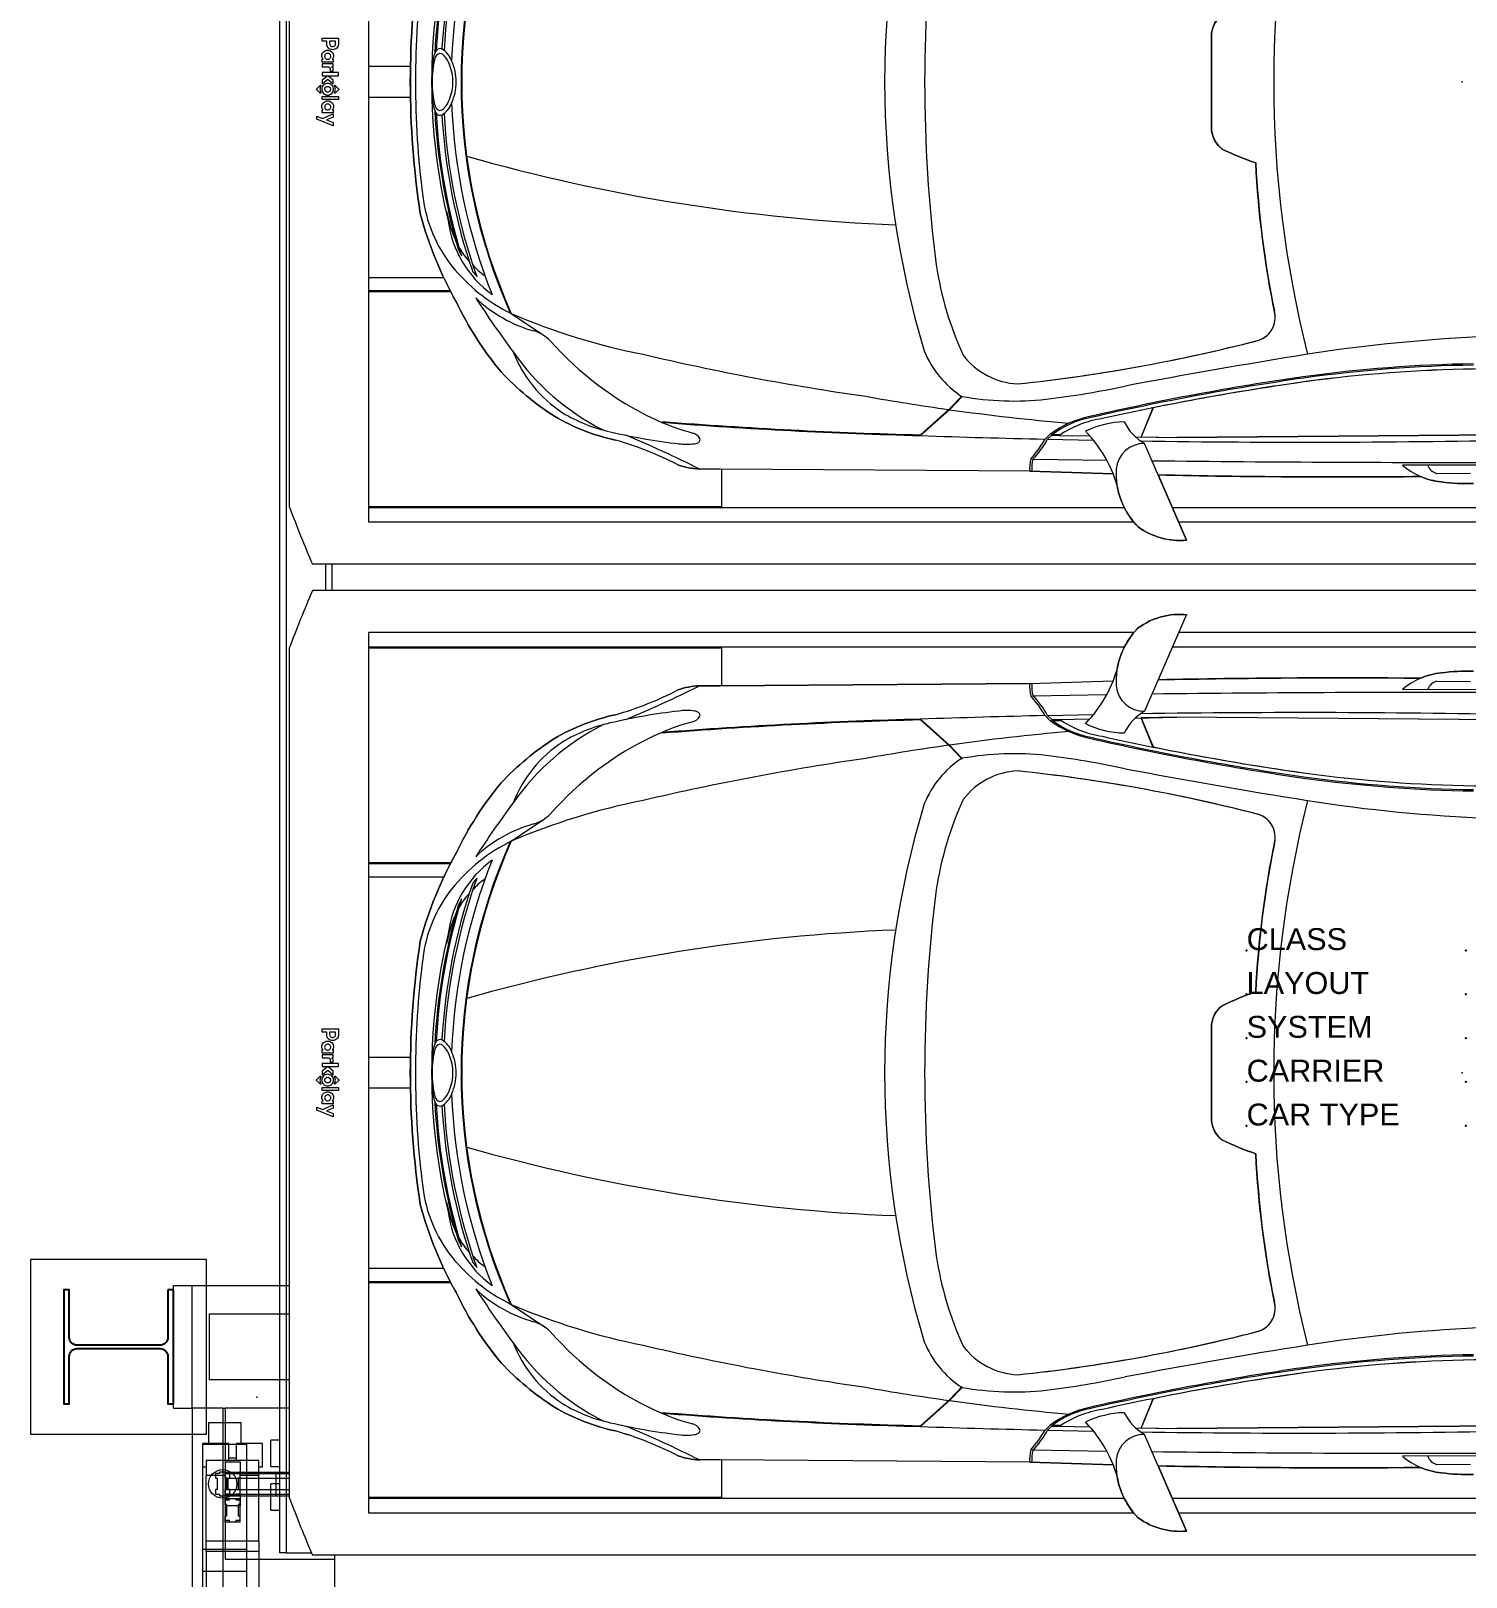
# Model space of a CAD drawing. Header units: inches. Extents: x -17229 to 23588, y -1896 to 20170.
# Drawn here: x -11962 to -8688, y 9213 to 12740 of the extents above; entities that cross this region are included whole.
import ezdxf

# ---------------------------------------------------------------- set-up
doc = ezdxf.new("R2010")
doc.units = ezdxf.units.IN
doc.header["$MEASUREMENT"] = 0
doc.set_wipeout_variables(frame=1)
doc.linetypes.add('PHANTOM', pattern=[12.7, 6.35, -1.27, 1.27, -1.27, 1.27, -1.27])
for name, color, linetype in [('PK24-LOGO', 7, 'Continuous'), ('PK24E', 7, 'Continuous'), ('PK24E-COMP-CAR', 7, 'Continuous'), ('PK24E-DATA', 7, 'Continuous'), ('PK24E-STRUCT-STEEL', 254, 'Continuous')]:
    doc.layers.add(name, color=color, linetype=linetype)
for name, color, linetype, true_color in [('PK24E-COMP-PALLET', 132, 'Continuous', 0x00b7c8), ('PK24E-HELPER', 253, 'PHANTOM', 0xa1a1a1), ('PK24E-SYS-LIFT', 31, 'Continuous', 0xffcc5a), ('PK24E-SYS-SHELF', 31, 'Continuous', 0xffcc5a)]:
    doc.layers.add(name, color=color, linetype=linetype, true_color=true_color)
doc.styles.get("Standard").update_dxf_attribs({"font": 'arial.ttf'})

# ---------------------------------------------------------------- blocks, each defined once
blk = doc.blocks.new('STEEL-HEA260--TOP-STRUCT-PK24')
at = {"layer": 'PK24E-STRUCT-STEEL', "color": 8, "true_color": 0x808080}
blk.add_lwpolyline([(11.25, 13), (11.25, 2.175, -0.4142136), (9.45, 0.375), (-9.45, 0.375, -0.4142136), (-11.25, 2.175), (-11.25, 13), (-12.5, 13), (-12.5, -13), (-11.25, -13), (-11.25, -2.175, -0.4142136), (-9.45, -0.375), (9.45, -0.375, -0.4142136), (11.25, -2.175), (11.25, -13), (12.5, -13), (12.5, 13)], format="xyb", close=True, dxfattribs=at)
blk = doc.blocks.new('STEEL-HEA260-WPLATE-TOP-STRUCT-PK24')
at = {"layer": 'PK24E-STRUCT-STEEL', "color": 8, "lineweight": 5, "true_color": 0x808080}
blk.add_lwpolyline([(-20, 20), (20, 20), (20, -20), (-20, -20)], close=True, dxfattribs=at)
at = {"lineweight": 5}
blk.add_blockref('STEEL-HEA260--TOP-STRUCT-PK24', (0, 0), dxfattribs=at)
blk = doc.blocks.new('ELIFT-COLUMNS--TOP-COMP-PKE24')
at = {"lineweight": 5}
blk.add_blockref('STEEL-HEA260-WPLATE-TOP-STRUCT-PK24', (-306.5, 167.5), dxfattribs=at)
blk = doc.blocks.new('ELIFTUG---TOP-COMP-PKE24')
at = {"layer": 'PK24E-HELPER', "lineweight": 5}
blk.add_point((0, 167.5), dxfattribs=at)
at = {"layer": 'PK24E-SYS-LIFT', "linetype": 'Continuous', "lineweight": 5}
for p, q in [((-286, 150.25), (-286, 145.25)), ((-286, 150.25), (-278.51, 150.25)), ((-278.51, 150.25), (-278.5, 150.25)), ((-278.5, 145.25), (-278.5, 150.25)), ((-277.25, 145.25), (-287.25, 145.25)), ((-287.25, 121.25), (-287.25, 145.25)), ((-277.25, 121.25), (-277.25, 145.25)), ((-284.4, 138.62), (-284.4, 137.52)), ((-283.48, 138.62), (-284.4, 138.62)), ((-283.48, 138.95), (-283.48, 138.62)), ((-282.02, 138.95), (-283.48, 138.95)), ((-282.02, 138.62), (-282.02, 138.95)), ((-281.1, 138.62), (-282.02, 138.62)), ((-281.1, 137.52), (-281.1, 138.62)), ((-284.4, 137.52), (-284.02, 137.52)), ((-284.4, 134.98), (-284.4, 133.88)), ((-284.02, 134.98), (-284.4, 134.98)), ((-284.02, 137.52), (-284.02, 134.98)), ((-281.48, 137.52), (-281.1, 137.52)), ((-281.48, 134.98), (-281.48, 137.52)), ((-281.1, 134.98), (-281.48, 134.98)), ((-281.1, 133.88), (-281.1, 134.98)), ((-284.4, 133.88), (-283.48, 133.88)), ((-283.48, 133.88), (-283.48, 133.55)), ((-283.48, 133.55), (-282.02, 133.55)), ((-282.02, 133.88), (-281.1, 133.88)), ((-282.02, 133.55), (-282.02, 133.88)), ((-277.25, 121.25), (-287.25, 121.25)), ((-287.25, 116.25), (-287.25, 121.25)), ((-277.25, 116.25), (-277.25, 121.25)), ((-277.25, 116.25), (-287.25, 116.25)), ((-287.25, 100), (-287.25, 116.25)), ((-277.25, 110), (-277.25, 116.25))]:
    blk.add_line(p, q, dxfattribs=at)
blk.add_circle((-282.75, 136.25), 3.25, dxfattribs=at)
at = {"lineweight": 5}
blk.add_blockref('ELIFT-COLUMNS--TOP-COMP-PKE24', (0, 0), dxfattribs=at)
blk = doc.blocks.new('ELIFT-CW--TOP-COMP-PKE24')
at = {"layer": 'PK24E-SYS-LIFT', "lineweight": 5}
for p, q in [((-12.85, 145.45), (-12.85, 140.1)), ((-6.85, 145.45), (-12.85, 145.45)), ((-6.85, 141.6), (-6.85, 145.45)), ((-5.15, 145.45), (-5.15, 141.6)), ((0.85, 145.45), (-5.15, 145.45)), ((0.85, 140.1), (0.85, 145.45)), ((0, 141.6), (-12, 141.6)), ((-12, 141.6), (-12, 138.15)), ((-5.15, 142.1), (-6.85, 142.1)), ((0, 138.15), (0, 141.6)), ((-12, 140.1), (-12.85, 140.1)), ((-12, 123.18), (-12, 138.15)), ((-7.65, 138.15), (-12, 138.15)), ((-7.65, 137.9), (-7.65, 138.95)), ((-7.65, 138.95), (-4.35, 138.95)), ((-7.65, 138.62), (-6.73, 138.62)), ((-7.65, 137.52), (-7.65, 138.62)), ((-6.73, 138.95), (-5.27, 138.95)), ((-6.73, 138.62), (-6.73, 138.95)), ((-5.27, 138.95), (-5.27, 138.62)), ((-5.27, 138.62), (-4.35, 138.62)), ((-4.35, 138.95), (-4.35, 137.9)), ((-4.35, 138.62), (-4.35, 137.52)), ((0, 138.15), (-4.35, 138.15)), ((0.85, 140.1), (0, 140.1)), ((0, 123.18), (0, 138.15)), ((-7.27, 137.52), (-7.65, 137.52)), ((-7.65, 137.52), (-7.65, 134.98)), ((-7.65, 133.88), (-7.65, 134.98)), ((-7.65, 134.98), (-7.27, 134.98)), ((-7.65, 133.55), (-7.65, 134.6)), ((-7.27, 134.98), (-7.27, 137.52)), ((-4.73, 137.52), (-4.73, 134.98)), ((-4.35, 137.52), (-4.73, 137.52)), ((-4.73, 134.98), (-4.35, 134.98)), ((-4.35, 137.52), (-4.35, 134.98)), ((-4.35, 134.98), (-4.35, 133.88)), ((-4.35, 134.6), (-4.35, 133.55)), ((-6.73, 133.88), (-7.65, 133.88)), ((-4.35, 133.55), (-7.65, 133.55)), ((-7.65, 131.9), (-7.65, 132.95)), ((-7.65, 132.95), (-4.35, 132.95)), ((-7.65, 132.62), (-6.73, 132.62)), ((-7.65, 131.52), (-7.65, 132.62)), ((-7.27, 131.52), (-7.65, 131.52)), ((-7.65, 131.52), (-7.65, 128.98)), ((-7.27, 128.98), (-7.27, 131.52)), ((-6.73, 133.55), (-6.73, 133.88)), ((-5.27, 133.55), (-6.73, 133.55)), ((-6.73, 132.95), (-5.27, 132.95)), ((-6.73, 132.62), (-6.73, 132.95)), ((-5.27, 133.88), (-5.27, 133.55)), ((-4.35, 133.88), (-5.27, 133.88)), ((-5.27, 132.95), (-5.27, 132.62)), ((-5.27, 132.62), (-4.35, 132.62)), ((-4.73, 131.52), (-4.73, 128.98)), ((-4.35, 131.52), (-4.73, 131.52)), ((-4.35, 132.95), (-4.35, 131.9)), ((-4.35, 132.62), (-4.35, 131.52)), ((-4.35, 131.52), (-4.35, 128.98)), ((-7.65, 127.88), (-7.65, 128.98)), ((-7.65, 128.98), (-7.27, 128.98)), ((-7.65, 127.55), (-7.65, 128.6)), ((-6.73, 127.88), (-7.65, 127.88)), ((-4.35, 127.55), (-7.65, 127.55)), ((-6.73, 127.55), (-6.73, 127.88)), ((-5.27, 127.55), (-6.73, 127.55)), ((-5.27, 127.88), (-5.27, 127.55)), ((-4.35, 127.88), (-5.27, 127.88)), ((-4.73, 128.98), (-4.35, 128.98)), ((-4.35, 128.98), (-4.35, 127.88)), ((-4.35, 128.6), (-4.35, 127.55)), ((0, 123.18), (-12, 123.18)), ((-12, 120.81), (-12, 123.18)), ((0, 120.81), (-12, 120.81)), ((-12, 120.81), (-12, -120.81)), ((0, 123.18), (0, 120.81)), ((0, 120.81), (0, -120.81)), ((-12, -120.81), (0, -120.81)), ((-12, -123.18), (-12, -120.81)), ((-12, -123.18), (-12, -138.15)), ((0, -123.18), (-12, -123.18)), ((0, -120.81), (0, -123.18)), ((0, -123.18), (0, -138.15)), ((-7.65, -127.55), (-7.65, -128.6)), ((-4.35, -127.55), (-7.65, -127.55)), ((-7.65, -127.88), (-7.65, -128.98)), ((-6.73, -127.88), (-7.65, -127.88)), ((-7.65, -128.98), (-7.27, -128.98)), ((-7.65, -131.52), (-7.65, -128.98)), ((-7.27, -128.98), (-7.27, -131.52)), ((-6.73, -127.55), (-6.73, -127.88)), ((-5.27, -127.55), (-6.73, -127.55)), ((-5.27, -127.88), (-5.27, -127.55)), ((-4.35, -127.88), (-5.27, -127.88)), ((-4.73, -128.98), (-4.35, -128.98)), ((-4.73, -131.52), (-4.73, -128.98)), ((-4.35, -128.6), (-4.35, -127.55)), ((-4.35, -128.98), (-4.35, -127.88)), ((-4.35, -131.52), (-4.35, -128.98)), ((-7.65, -131.52), (-7.65, -132.62)), ((-7.27, -131.52), (-7.65, -131.52)), ((-7.65, -131.9), (-7.65, -132.95)), ((-7.65, -132.62), (-6.73, -132.62)), ((-7.65, -132.95), (-4.35, -132.95)), ((-7.65, -133.55), (-7.65, -134.6)), ((-4.35, -133.55), (-7.65, -133.55)), ((-7.65, -133.88), (-7.65, -134.98)), ((-6.73, -133.88), (-7.65, -133.88)), ((-6.73, -132.62), (-6.73, -132.95)), ((-6.73, -132.95), (-5.27, -132.95)), ((-6.73, -133.55), (-6.73, -133.88)), ((-5.27, -133.55), (-6.73, -133.55)), ((-5.27, -132.62), (-4.35, -132.62)), ((-5.27, -132.95), (-5.27, -132.62)), ((-5.27, -133.88), (-5.27, -133.55)), ((-4.35, -133.88), (-5.27, -133.88)), ((-4.35, -131.52), (-4.73, -131.52)), ((-4.35, -132.62), (-4.35, -131.52)), ((-4.35, -132.95), (-4.35, -131.9)), ((-4.35, -134.6), (-4.35, -133.55)), ((-4.35, -134.98), (-4.35, -133.88)), ((-7.65, -134.98), (-7.27, -134.98)), ((-7.65, -137.52), (-7.65, -134.98)), ((-7.65, -137.52), (-7.65, -138.62)), ((-7.27, -137.52), (-7.65, -137.52)), ((-7.27, -134.98), (-7.27, -137.52)), ((-4.73, -134.98), (-4.35, -134.98)), ((-4.73, -137.52), (-4.73, -134.98)), ((-4.35, -137.52), (-4.73, -137.52)), ((-4.35, -137.52), (-4.35, -134.98)), ((-4.35, -138.62), (-4.35, -137.52)), ((-12.85, -140.1), (-12.85, -145.45)), ((-12, -140.1), (-12.85, -140.1)), ((-7.65, -138.15), (-12, -138.15)), ((-12, -138.15), (-12, -141.6)), ((-7.65, -137.9), (-7.65, -138.95)), ((-7.65, -138.62), (-6.73, -138.62)), ((-7.65, -138.95), (-4.35, -138.95)), ((-6.73, -138.62), (-6.73, -138.95)), ((-6.73, -138.95), (-5.27, -138.95)), ((-5.27, -138.62), (-4.35, -138.62)), ((-5.27, -138.95), (-5.27, -138.62)), ((-4.35, -138.95), (-4.35, -137.9)), ((0, -138.15), (-4.35, -138.15)), ((0, -141.6), (0, -138.15)), ((0.85, -140.1), (0, -140.1)), ((0.85, -145.45), (0.85, -140.1)), ((0, -141.6), (-12, -141.6)), ((-6.85, -145.45), (-6.85, -141.6)), ((-5.15, -142.1), (-6.85, -142.1)), ((-5.15, -141.6), (-5.15, -145.45)), ((-6.85, -145.45), (-12.85, -145.45)), ((0.85, -145.45), (-5.15, -145.45))]:
    blk.add_line(p, q, dxfattribs=at)
blk = doc.blocks.new('ELIFT-DU--TOP-COMP-PKE24')
at = {"layer": 'PK24E-SYS-LIFT', "linetype": 'Continuous', "lineweight": 5}
for p, q in [((-294, 153.5), (-294, 181.5)), ((-294, 181.5), (-289.75, 181.5)), ((-289.75, 181.5), (-257.25, 181.5)), ((-289.75, 153.5), (-289.75, 181.5)), ((-294, 153.5), (-289.75, 153.5)), ((-282.75, 153.5), (-289.75, 153.5)), ((-289.75, 153.5), (-289.75, -153.5)), ((-282.75, 153.5), (-282.75, -153.5)), ((-282.75, 153.5), (-282.15, 153.5)), ((-282.15, 153.5), (-282.15, 119.1)), ((-257.25, 153.5), (-282.15, 153.5)), ((-257.25, 153.5), (-257.25, 141.25)), ((-282.15, 141.25), (-278.75, 141.25)), ((-278.75, 141.25), (-278.75, 138.95)), ((-258.37, 141.25), (279.63, 141.25)), ((-258.37, 140.95), (-258.37, 141.25)), ((-282.15, 138.95), (-270.56, 138.95)), ((-282.15, 138.62), (-270.56, 138.62)), ((-270.56, 138.62), (-270.56, 138.95)), ((-270.56, 138.95), (294.94, 138.95)), ((-270.56, 138.62), (294.94, 138.62)), ((-270.56, 137.52), (-270.56, 138.62)), ((-258.37, 140.95), (279.63, 140.95)), ((-258.37, 138.95), (-258.37, 140.95)), ((-282.15, 137.52), (-270.56, 137.52)), ((-282.15, 134.98), (-270.56, 134.98)), ((-270.56, 137.52), (294.94, 137.52)), ((-270.56, 134.98), (-270.56, 137.52)), ((-270.56, 134.98), (294.94, 134.98)), ((-270.56, 133.88), (-270.56, 134.98)), ((-282.15, 133.88), (-270.56, 133.88)), ((-282.15, 133.55), (-270.56, 133.55)), ((-278.75, 131.25), (-282.15, 131.25)), ((-278.75, 133.55), (-278.75, 131.25)), ((-270.56, 133.88), (294.94, 133.88)), ((-270.56, 133.55), (-270.56, 133.88)), ((-270.56, 133.55), (294.94, 133.55)), ((-258.37, 131.55), (-258.37, 133.55)), ((-258.37, 131.25), (-258.37, 131.55)), ((279.63, 131.55), (-258.37, 131.55)), ((279.63, 131.25), (-258.37, 131.25)), ((-257.25, 131.25), (-257.25, 119.1)), ((-245.37, 131.25), (-245.37, 130.25)), ((-245.37, 130.25), (266.63, 130.25)), ((-282.15, 119.1), (-257.25, 119.1)), ((-257.25, 119.1), (-257.25, -119.1))]:
    blk.add_line(p, q, dxfattribs=at)
at = {"lineweight": 5}
blk.add_blockref('ELIFT-CW--TOP-COMP-PKE24', (-274.5, 0), dxfattribs=at)
blk.add_wipeout([(-285.75, 175), (-285.75, 160), (307, 160), (307, 175)], dxfattribs=at)
at = {"layer": 'PK24E-SYS-LIFT', "linetype": 'Continuous', "lineweight": 5}
for p, q in [((-257.25, 181.5), (-257.25, 175)), ((-285.75, 160), (-285.75, 175)), ((-285.75, 175), (307, 175)), ((307, 160), (-285.75, 160)), ((-257.25, 160), (-257.25, 153.5)), ((-245.37, 160), (-245.37, 141.25))]:
    blk.add_line(p, q, dxfattribs=at)
blk = doc.blocks.new('ELIFTUG--WDU-TOP-SYS-PKE24')
at = {"lineweight": 5}
blk.add_blockref('ELIFTUG---TOP-COMP-PKE24', (0, 0), dxfattribs=at)
blk.add_blockref('ELIFT-DU--TOP-COMP-PKE24', (0, 0), dxfattribs=at)
at = {"layer": 'PK24E-DATA', "lineweight": 5}
for tag, p in [('COMP_TYPE', (3.33, 12.5)), ('LAYOUT_ID', (3.33, 2.5)), ('SYSTEM_ID', (3.33, -7.5)), ('CARRIER_ID', (3.33, -17.5)), ('CON_CARS', (3.33, -27.5))]:
    blk.add_attdef(tag, p, '', height=5, dxfattribs=at)
blk = doc.blocks.new('SEDAN---TOP-COMP-PKE24')
at = {"layer": 'PK24E-COMP-CAR', "lineweight": 5}
for p, q in [((-62.86, 104.5), (-72.44, 82.5)), ((-169.27, 88.29), (-174, 88.29)), ((-98.66, 88.8), (-169.27, 88.29)), ((-98.66, 88.8), (-79.61, 89.39)), ((-5.82, 89.3), (1.87, 89.25)), ((-97.93, 86.02), (-81.06, 86.26)), ((10.5, 87.37), (-13.63, 87.41)), ((-95.15, 81.48), (-93.97, 80.32)), ((-94.58, 81.49), (-84.09, 81.71)), ((-94.58, 81.49), (-93.64, 80.58)), ((-116.92, 74.75), (-123.58, 80.66)), ((-116.92, 74.58), (-123.58, 80.49)), ((-93.64, 80.58), (-91.91, 80.62)), ((-93.36, 80.34), (-91.61, 80.39)), ((-91.91, 80.62), (-84.91, 80.75)), ((-74.57, 80.93), (-65.09, 81.1)), ((-70.54, 74.33), (-73.22, 80.95)), ((15.63, 80.44), (-65.09, 81.1)), ((-114.09, 71.73), (-116.92, 74.75)), ((-114.09, 71.56), (-116.92, 74.58)), ((-216.91, 52.81), (-209.34, 57.94)), ((-57.16, 11.11), (-57.16, -11.11)), ((-216.91, -52.81), (-209.34, -57.94)), ((-114.09, -71.56), (-116.92, -74.58)), ((-114.09, -71.73), (-116.92, -74.75)), ((-116.92, -74.58), (-123.58, -80.49)), ((-116.92, -74.75), (-123.58, -80.66)), ((-70.54, -74.33), (-73.22, -80.95)), ((-95.15, -81.48), (-93.97, -80.32)), ((-94.58, -81.49), (-93.64, -80.58)), ((-93.64, -80.58), (-91.91, -80.62)), ((-93.36, -80.34), (-91.61, -80.39)), ((-91.91, -80.62), (-84.91, -80.75)), ((-74.57, -80.93), (-65.09, -81.1)), ((15.63, -80.44), (-65.09, -81.1)), ((-94.58, -81.49), (-84.09, -81.71)), ((-62.86, -104.5), (-72.44, -82.5)), ((-97.93, -86.02), (-81.06, -86.26)), ((10.5, -87.37), (-13.63, -87.41)), ((-169.27, -88.29), (-174, -88.29)), ((-98.66, -88.8), (-169.27, -88.29)), ((-98.66, -88.8), (-79.61, -89.39)), ((-5.82, -89.3), (1.87, -89.25))]:
    blk.add_line(p, q, dxfattribs=at)
blk.add_lwpolyline([(2.6, -91.59, -0.044865), (-4.76, -91.22, -0.077763), (-9.49, -90.01, -0.007742), (-69.33, -89.64), (-62.86, -104.5, -0.182926), (-73.91, -101.48, -0.158163), (-78.74, -91.93, 0.023024), (-79.61, -89.39), (-98.66, -88.8), (-169.27, -88.29), (-174, -88.29, -0.075259), (-178.89, -87.33, 0.049447), (-193.17, -81.68, -0.080698), (-207.09, -76.23, -0.062715), (-219.23, -66.14, -0.061643), (-229.5, -50.11, -0.061425), (-237.69, -30.02, -0.075225), (-237.69, 30.02, -0.061425), (-229.5, 50.11, -0.061643), (-219.23, 66.14, -0.062715), (-207.09, 76.23, -0.080698), (-193.17, 81.68, 0.049447), (-178.89, 87.33, -0.075259), (-174, 88.29), (-169.27, 88.29), (-98.66, 88.8), (-79.61, 89.39, 0.023024), (-78.74, 91.93, -0.158163), (-73.91, 101.48, -0.182926), (-62.86, 104.5), (-69.33, 89.64, -0.007742), (-9.49, 90.01, -0.077763), (-4.76, 91.22, -0.044865), (2.6, 91.59, -0.150488)], format="xyb", dxfattribs=at)
for points in [[(-65.09, 81.1), (-73.22, 80.95), (-70.53, 74.32, 0.014822), (-35.67, 68.36, 0.030043), (2.71, 65.49, 0.004063), (16.22, 65.21, 0.035411), (8.42, 80.5)], [(-101.46, 68.87, 0.21976), (-113.83, 62.35, 0.069678), (-119.98, 41.74, 0.063275), (-119.98, -41.74, 0.069678), (-113.83, -62.35, 0.21976), (-101.46, -68.87, 0.037117), (-46.41, -58.91, 0.360325), (-42.69, -53.02, -0.038423), (-47.08, -18.45, -0.032223), (-54.77, -15.32, -0.201945), (-57.16, -11.11), (-57.16, 11.11, -0.201945), (-54.77, 15.32, -0.032223), (-47.08, 18.45, -0.038423), (-42.69, 53.02, 0.360325), (-46.41, 58.91, 0.037117)], [(-35.67, -68.36, 0.014822), (-70.53, -74.32), (-73.22, -80.95), (-65.09, -81.1), (8.42, -80.5, 0.035411), (16.22, -65.21, 0.004063), (2.71, -65.49, 0.030043)]]:
    blk.add_lwpolyline(points, format="xyb", close=True, dxfattribs=at)
for centre, radius, start, end in [((-64.4, 88.4), 16.17, 84.5375, 126.0025), ((-61.6, 89.26), 17.35, 135.2065, 183.224), ((-106.68, 100.05), 29.09, 315.424, 349.2913), ((-297.73, 335.52), 276.47, 292.7519, 296.5872), ((-173.26, 71.64), 16.67, 92.5187, 109.7343), ((-88.33, 88.24), 10.35, 176.9022, 192.453), ((-90.22, 88.08), 7.98, 174.7847, 194.9697), ((-72.64, 88.8), 6.31, 184.7355, 271.8294), ((-27.52, -1842.23), 1932.32, 89.46551, 91.2399), ((-3.27, 75.49), 15.8, 95.4125, 130.9847), ((-5.03, 86.36), 3.04, 105.091, 158.8834), ((0.97, 50.47), 41.15, 87.7248, 98.0001), ((-214.5, 156.5), 77.8, 285.9155, 297.2387), ((-120.33, 66.66), 29.22, 30.4712, 41.4579), ((-112.63, 71.62), 20.57, 28.6754, 44.4041), ((-4.65, -5675.73), 5762.5, 89.826757, 90.657219), ((-183.36, 36.09), 46.63, 102.1421, 120.5966), ((-161.84, -60.16), 143.68, 96.751, 103.0827), ((-176.92, 69.41), 13.23, 82.1737, 97.8561), ((-176.09, 82.51), 2.49, 283.1984, 331.9154), ((-175.21, 80.92), 1.6, 41.6512, 86.9746), ((-174.55, 81.55), 0.692, 341.7255, 38.8125), ((-36.32, -2454.38), 2536.54, 91.32888, 91.97137), ((-66.73, 72.51), 11.5, 119.7345, 154.246), ((-36.58, -2440.23), 2522.39, 88.81394, 90.83629), ((-170.4, 29.26), 56.29, 117.1325, 144.9762), ((-186.34, 43.99), 36.69, 102.6348, 120.9753), ((-160.31, 24.5), 57.62, 105.3002, 114.6581), ((-95.87, -1030.07), 1111.07, 91.42921, 94.47226), ((-95.87, -1030.24), 1111.07, 91.42921, 94.47226), ((-43.08, -455.9), 535.77, 94.9919, 97.9221), ((-80.5, 98.49), 22.61, 233.4438, 258.5287), ((-80.74, 97.3), 21.15, 232.2694, 259.1312), ((-78.45, 100.5), 24, 235.8879, 261.2775), ((-76.49, 99.59), 22.08, 244.6304, 268.4473), ((-173.07, 23), 63.18, 122.5877, 136.9421), ((-189.22, 50.92), 29.29, 123.1182, 158.6656), ((-152.98, 10.65), 73.28, 115.3484, 138.6962), ((-45, -438.56), 518.32, 97.995, 100.1199), ((48.2, 656.1), 594.88, 257.06162, 261.83817), ((50.14, 668.51), 607.14, 257.16578, 261.83301), ((47.41, 659.23), 596.69, 257.46559, 261.99639), ((-52.64, -509.63), 587.29, 98.16734, 103.21053), ((-101.49, 52.6), 22.96, 123.6769, 157.6102), ((-102.26, 4.78), 67.99, 83.8009, 100.0181), ((-118.87, -126.79), 200.59, 77.923, 83.141), ((-100.59, 52.21), 16.68, 92.9735, 142.5507), ((-140.88, -306.38), 377.31, 75.6057, 84.0024), ((209.43, 1589.03), 1546.4, 259.32932, 260.89545), ((7.17, 381.59), 317.33, 262.1349, 269.1704), ((7.21, 382.52), 317.96, 262.1703, 269.1694), ((7.37, 386.04), 320.58, 262.2841, 269.1673), ((-159.64, 16.61), 77.48, 140.2708, 154.3805), ((-20.48, -83.54), 243.89, 143.4887, 147.0067), ((-158.26, -83.55), 148.45, 101.1054, 113.2737), ((81.19, 0), 212.94, 163.2572, 196.7428), ((-43.31, 30.11), 77.54, 155.4324, 171.3758), ((210.31, 0), 253.31, 165.808, 194.192), ((20.7, 421.08), 363.31, 261.1383, 267.7269), ((-203.41, 26.57), 31.35, 105.5199, 133.6166), ((-214.29, 65.25), 8.83, 286.3623, 315.0949), ((-48.11, 53.72), 5.46, 344.2805, 79.2136), ((-152.11, 6.89), 88.65, 150.8176, 164.8775), ((-199.28, 16.8), 40.1, 116.0817, 141.0743), ((-99.23, 0), 129.15, 155.9157, 204.0843), ((-99.06, 0), 129.15, 155.8616, 204.1384), ((179.75, 7.18), 227.11, 168.5559, 177.1567), ((-206.61, 28.32), 24.95, 126.0607, 172.1709), ((-99.65, -0.01), 130.96, 158.2662, 177.8999), ((-99.67, -0.01), 133.28, 161.0425, 176.7705), ((-99.66, -0.01), 132.78, 160.4779, 176.8863), ((-216.31, 33.98), 12.15, 123.0411, 140.9727), ((-198.32, 21.08), 35.27, 138.6846, 140.9658), ((-205.51, 22.25), 31.83, 141.6601, 173.1733), ((-99.68, 0), 134.56, 162.8481, 176.962), ((-185.33, 17.99), 48.1, 153.192, 155.3203), ((-213.93, 29.41), 17.05, 137.5427, 151.3063), ((208.52, 0), 331.14, 172.7589, 187.2411), ((-99.66, -0.01), 134.86, 163.5999, 177.2039), ((-197.47, 22.79), 34.84, 156.654, 168.918), ((-112.46, -386.64), 419.55, 92.2915, 105.8548), ((-39.3, 0), 200.64, 171.3961, 188.6039), ((-99.69, 0), 135.4, 166.4538, 193.5462), ((-36.68, 0), 202.11, 172.5993, 187.4007), ((-26.66, -42.67), 64.44, 108.4794, 115.8619), ((-50.97, 10.37), 6.23, 127.5597, 173.228), ((-228.37, 3.97), 6.5, 150.9416, 173.9628), ((-233.19, 6.58), 1.02, 63.7035, 147.9621), ((-235.4, 3.07), 5.18, 19.4522, 58.9919), ((-202.83, 0.56), 32.26, 172.7148, 178.7464), ((-212.26, 0.19), 22.72, 166.9051, 180.4687), ((-232.9, 5.01), 1.53, 102.1025, 167.8605), ((-233.52, 4.76), 1.77, 38.8304, 81.862), ((-237.14, 1.55), 6.6, 21.4953, 40.8079), ((-240.92, 0.01), 10.68, 359.9671, 21.793), ((-241.08, 0.02), 11.58, 359.9064, 24.3217), ((-202.83, -0.56), 32.26, 181.2536, 187.2852), ((-212.26, -0.19), 22.72, 179.5313, 193.0949), ((-240.92, -0.01), 10.68, 338.207, 0.0329), ((-241.08, -0.02), 11.58, 335.6783, 0.0936), ((-228.37, -3.97), 6.5, 186.0372, 209.0584), ((-232.9, -5.01), 1.53, 192.1395, 257.8975), ((-99.66, 0.01), 134.86, 182.7961, 196.4001), ((-233.52, -4.76), 1.77, 278.138, 321.1696), ((-235.4, -3.07), 5.18, 301.0081, 340.5478), ((-237.14, -1.55), 6.6, 319.1921, 338.5047), ((-99.65, 0.01), 130.96, 182.1001, 201.7338), ((-99.68, 0), 134.56, 183.038, 197.1519), ((-233.19, -6.58), 1.02, 212.0379, 296.2965), ((-99.67, 0.01), 133.28, 183.2295, 198.9575), ((-99.66, 0.01), 132.78, 183.1137, 199.5221), ((-50.97, -10.37), 6.23, 186.772, 232.4403), ((-112.46, 386.64), 419.55, 254.1452, 267.7085), ((-26.66, 42.67), 64.44, 244.1381, 251.5206), ((179.75, -7.18), 227.11, 182.8433, 191.4441), ((-205.51, -22.25), 31.83, 186.8267, 218.3399), ((-152.11, -6.89), 88.65, 195.1225, 209.1824), ((-197.47, -22.79), 34.84, 191.082, 203.346), ((-206.61, -28.32), 24.95, 187.8291, 233.9393), ((-185.33, -17.99), 48.1, 204.6797, 206.808), ((-213.93, -29.41), 17.05, 208.6937, 222.4573), ((-199.28, -16.8), 40.1, 218.9257, 243.9183), ((-216.31, -33.98), 12.15, 219.0273, 236.9589), ((-43.31, -30.11), 77.54, 188.6242, 204.5676), ((-198.32, -21.08), 35.27, 219.0342, 221.3154), ((-20.48, 83.54), 243.89, 212.9933, 216.5113), ((-203.41, -26.57), 31.35, 226.3834, 254.4801), ((-159.64, -16.61), 77.48, 205.6195, 219.7292), ((-158.26, 83.55), 148.45, 246.7263, 258.8946), ((-48.11, -53.72), 5.46, 280.7864, 15.7195), ((-214.29, -65.25), 8.83, 44.9051, 73.6377), ((-152.98, -10.65), 73.28, 221.3038, 244.6516), ((-140.88, 306.38), 377.31, 275.9976, 284.3943), ((20.7, -421.08), 363.31, 92.2731, 98.8617), ((-170.4, -29.26), 56.29, 215.0238, 242.8675), ((-189.22, -50.92), 29.29, 201.3344, 236.8818), ((-52.64, 509.63), 587.29, 256.78947, 261.83266), ((-101.49, -52.6), 22.96, 202.3898, 236.3231), ((-100.59, -52.21), 16.68, 217.4493, 267.0265), ((209.43, -1589.03), 1546.4, 99.10455, 100.67068), ((-173.07, -23), 63.18, 223.0579, 237.4123), ((7.17, -381.59), 317.33, 90.8296, 97.8651), ((7.21, -382.52), 317.96, 90.8306, 97.8297), ((7.37, -386.04), 320.58, 90.8327, 97.7159), ((-118.87, 126.79), 200.59, 276.859, 282.077), ((48.2, -656.1), 594.88, 98.16183, 102.93838), ((50.14, -668.51), 607.14, 98.16699, 102.83422), ((47.41, -659.23), 596.69, 98.00361, 102.53441), ((-45, 438.56), 518.32, 259.8801, 262.005), ((-102.26, -4.78), 67.99, 259.9819, 276.1991), ((-183.36, -36.09), 46.63, 239.4034, 257.8579), ((-186.34, -43.99), 36.69, 239.0247, 257.3652), ((-160.31, -24.5), 57.62, 245.3419, 254.6998), ((-95.87, 1030.24), 1111.07, 265.52774, 268.57079), ((-43.08, 455.9), 535.77, 262.0779, 265.0081), ((-80.5, -98.49), 22.61, 101.4713, 126.5562), ((-80.74, -97.3), 21.15, 100.8688, 127.7306), ((-78.45, -100.5), 24, 98.7225, 124.1121), ((-76.49, -99.59), 22.08, 91.5527, 115.3696), ((-66.73, -72.51), 11.5, 205.754, 240.2655), ((-161.84, 60.16), 143.68, 256.9173, 263.249), ((-297.73, -335.52), 276.47, 63.4128, 67.2481), ((-95.87, 1030.07), 1111.07, 265.52774, 268.57079), ((-176.09, -82.51), 2.49, 28.0846, 76.8016), ((-36.32, 2454.38), 2536.54, 268.02863, 268.67112), ((-106.68, -100.05), 29.09, 10.7087, 44.576), ((-214.5, -156.5), 77.8, 62.7613, 74.0845), ((-176.92, -69.41), 13.23, 262.1439, 277.8263), ((-175.21, -80.92), 1.6, 273.0254, 318.3488), ((-174.55, -81.55), 0.692, 321.1875, 18.2745), ((-120.33, -66.66), 29.22, 318.5421, 329.5288), ((-112.63, -71.62), 20.57, 315.5959, 331.3246), ((-72.64, -88.8), 6.31, 88.1706, 175.2645), ((-36.58, 2440.23), 2522.39, 269.16371, 271.18606), ((-173.26, -71.64), 16.67, 250.2657, 267.4813), ((-88.33, -88.24), 10.35, 167.547, 183.0978), ((-90.22, -88.08), 7.98, 165.0303, 185.2153), ((-4.65, 5675.73), 5762.5, 269.342781, 270.173243), ((-3.27, -75.49), 15.8, 229.0153, 264.5875), ((-5.03, -86.36), 3.04, 201.1166, 254.909), ((-61.6, -89.26), 17.35, 176.776, 224.7935), ((-27.52, 1842.23), 1932.32, 268.7601, 270.53449), ((0.97, -50.47), 41.15, 261.9999, 272.2752), ((-64.4, -88.4), 16.17, 233.9975, 275.4625)]:
    blk.add_arc(centre, radius, start, end, dxfattribs=at)
blk = doc.blocks.new('LOGO----DECOR-PK24')
at = {"layer": 'PK24-LOGO', "lineweight": 5}
for p, q in [((-10, 2.13), (-8.71, 2.13)), ((-10, -1.62), (-10, 2.13)), ((-9.29, 1.47), (-9.29, 0.11)), ((-8.76, 1.47), (-9.29, 1.47)), ((-9.29, 0.11), (-8.76, 0.11)), ((-8.61, 1.46), (-8.76, 1.47)), ((-8.76, 0.11), (-8.61, 0.13)), ((-8.71, 2.13), (-8.43, 2.11)), ((-8.48, 1.42), (-8.61, 1.46)), ((-8.61, 0.13), (-8.48, 0.17)), ((-8.36, 1.35), (-8.48, 1.42)), ((-8.48, 0.17), (-8.36, 0.23)), ((-8.43, 2.11), (-8.3, 2.07)), ((-8.26, 1.27), (-8.36, 1.35)), ((-8.36, 0.23), (-8.26, 0.31)), ((-8.3, 2.07), (-8.17, 2.03)), ((-8.19, 1.17), (-8.26, 1.27)), ((-8.26, 0.31), (-8.19, 0.41)), ((-8.13, 1.05), (-8.19, 1.17)), ((-8.19, 0.41), (-8.13, 0.53)), ((-8.17, 2.03), (-7.94, 1.9)), ((-8.09, 0.93), (-8.13, 1.05)), ((-8.13, 0.53), (-8.09, 0.66)), ((-8.08, 0.79), (-8.09, 0.93)), ((-8.09, 0.66), (-8.08, 0.79)), ((-7.94, 1.9), (-7.74, 1.74)), ((-7.74, 1.74), (-7.58, 1.55)), ((-7.58, 0.04), (-7.74, -0.16)), ((-7.58, 1.55), (-7.46, 1.32)), ((-7.46, 0.27), (-7.58, 0.04)), ((-7.46, 1.32), (-7.38, 1.06)), ((-7.38, 0.52), (-7.46, 0.27)), ((-7.38, 1.06), (-7.36, 0.79)), ((-7.36, 0.79), (-7.38, 0.52)), ((-7.19, -0.02), (-7.16, 0.13)), ((-7.16, 0.13), (-7.11, 0.26)), ((-7.11, 0.26), (-6.98, 0.49)), ((-6.98, 0.49), (-6.82, 0.68)), ((-6.82, 0.68), (-6.62, 0.82)), ((-6.62, 0.82), (-6.41, 0.92)), ((-6.42, 0.06), (-6.48, -0.05)), ((-6.33, 0.17), (-6.42, 0.06)), ((-6.41, 0.92), (-6.19, 0.98)), ((-6.23, 0.25), (-6.33, 0.17)), ((-6.11, 0.31), (-6.23, 0.25)), ((-6.19, 0.98), (-5.97, 1)), ((-5.98, 0.35), (-6.11, 0.31)), ((-5.84, 0.36), (-5.98, 0.35)), ((-5.97, 1), (-5.74, 0.98)), ((-5.71, 0.35), (-5.84, 0.36)), ((-5.74, 0.98), (-5.53, 0.92)), ((-5.58, 0.31), (-5.71, 0.35)), ((-5.47, 0.24), (-5.58, 0.31)), ((-5.53, 0.92), (-5.35, 0.82)), ((-5.37, 0.16), (-5.47, 0.24)), ((-5.29, 0.06), (-5.37, 0.16)), ((-5.35, 0.82), (-5.21, 0.7)), ((-5.23, -0.06), (-5.29, 0.06)), ((-5.21, 0.7), (-5.21, 0.95)), ((-5.21, 0.95), (-4.5, 0.95)), ((-4.5, 0.95), (-4.5, -1.62)), ((-3.41, 0.95), (-4.11, 0.95)), ((-4.11, 0.95), (-4.11, -1.62)), ((-3.41, 0.53), (-3.41, 0.95)), ((-3.36, 0.62), (-3.41, 0.53)), ((-3.37, -0.03), (-3.32, 0.06)), ((-3.29, 0.71), (-3.36, 0.62)), ((-3.32, 0.06), (-3.26, 0.13)), ((-3.22, 0.78), (-3.29, 0.71)), ((-3.26, 0.13), (-3.19, 0.19)), ((-3.14, 0.84), (-3.22, 0.78)), ((-3.19, 0.19), (-3.11, 0.23)), ((-3.05, 0.89), (-3.14, 0.84)), ((-3.11, 0.23), (-3.02, 0.26)), ((-2.94, 0.92), (-3.05, 0.89)), ((-3.02, 0.26), (-2.92, 0.27)), ((-2.83, 0.94), (-2.94, 0.92)), ((-2.92, 0.27), (-2.42, 0.27)), ((-2.7, 0.95), (-2.83, 0.94)), ((-2.42, 0.95), (-2.7, 0.95)), ((-2.42, 0.27), (-2.42, 0.95)), ((-1.42, 2.13), (-2.13, 2.13)), ((-2.13, 2.13), (-2.13, -1.62)), ((-1.42, -1.62), (-1.42, 2.13)), ((-0.37, 0.95), (-1.42, -0.33)), ((-0.61, -0.33), (0.44, 0.95)), ((0.44, 0.95), (-0.37, 0.95)), ((0.44, 0.19), (0.36, -0.06)), ((0.56, 0.41), (0.44, 0.19)), ((0.72, 0.61), (0.56, 0.41)), ((0.92, 0.77), (0.72, 0.61)), ((0.77, 1.32), (0.79, 1.37)), ((0.78, 1.26), (0.77, 1.32)), ((0.81, 1.24), (0.78, 1.26)), ((0.79, 1.37), (1.61, 2.19)), ((0.85, 1.23), (0.81, 1.24)), ((0.89, 1.24), (0.85, 1.23)), ((1.07, 1.32), (0.89, 1.24)), ((1.15, 0.9), (0.92, 0.77)), ((1.27, 1.37), (1.07, 1.32)), ((1.07, -0.08), (1.13, 0.03)), ((1.13, 0.03), (1.21, 0.12)), ((1.4, 0.98), (1.15, 0.9)), ((1.21, 0.12), (1.3, 0.2)), ((1.46, 1.41), (1.27, 1.37)), ((1.3, 0.2), (1.41, 0.26)), ((1.67, 1), (1.4, 0.98)), ((1.41, 0.26), (1.54, 0.3)), ((1.67, 1.42), (1.46, 1.41)), ((1.54, 0.3), (1.67, 0.31)), ((1.61, 2.19), (1.67, 2.21)), ((1.67, 2.21), (1.73, 2.19)), ((1.87, 1.41), (1.67, 1.42)), ((1.94, 0.98), (1.67, 1)), ((1.67, 0.31), (1.8, 0.3)), ((1.73, 2.19), (2.54, 1.37)), ((1.8, 0.3), (1.92, 0.26)), ((2.07, 1.37), (1.87, 1.41)), ((1.92, 0.26), (2.03, 0.2)), ((2.19, 0.9), (1.94, 0.98)), ((2.03, 0.2), (2.13, 0.12)), ((2.26, 1.32), (2.07, 1.37)), ((2.13, 0.12), (2.2, 0.03)), ((2.41, 0.77), (2.19, 0.9)), ((2.2, 0.03), (2.26, -0.08)), ((2.45, 1.24), (2.26, 1.32)), ((2.61, 0.61), (2.41, 0.77)), ((2.48, 1.23), (2.45, 1.24)), ((2.52, 1.24), (2.48, 1.23)), ((2.55, 1.26), (2.52, 1.24)), ((2.54, 1.37), (2.57, 1.32)), ((2.57, 1.32), (2.55, 1.26)), ((2.78, 0.41), (2.61, 0.61)), ((2.9, 0.19), (2.78, 0.41)), ((2.98, -0.06), (2.9, 0.19)), ((3.31, 2.13), (4.01, 2.13)), ((3.31, -1.62), (3.31, 2.13)), ((4.01, 2.13), (4.01, -1.62)), ((4.37, -0.02), (4.4, 0.13)), ((4.4, 0.13), (4.45, 0.26)), ((4.45, 0.26), (4.58, 0.49)), ((4.58, 0.49), (4.74, 0.68)), ((4.74, 0.68), (4.93, 0.82)), ((4.93, 0.82), (5.15, 0.92)), ((5.14, 0.06), (5.08, -0.05)), ((5.23, 0.17), (5.14, 0.06)), ((5.15, 0.92), (5.37, 0.98)), ((5.33, 0.25), (5.23, 0.17)), ((5.45, 0.31), (5.33, 0.25)), ((5.37, 0.98), (5.59, 1)), ((5.58, 0.35), (5.45, 0.31)), ((5.72, 0.36), (5.58, 0.35)), ((5.59, 1), (5.82, 0.98)), ((5.85, 0.35), (5.72, 0.36)), ((5.82, 0.98), (6.03, 0.92)), ((5.98, 0.31), (5.85, 0.35)), ((6.09, 0.24), (5.98, 0.31)), ((6.03, 0.92), (6.21, 0.82)), ((6.19, 0.16), (6.09, 0.24)), ((6.27, 0.06), (6.19, 0.16)), ((6.21, 0.82), (6.35, 0.7)), ((6.32, -0.06), (6.27, 0.06)), ((6.35, 0.7), (6.35, 0.95)), ((6.35, 0.95), (7.06, 0.95)), ((7.06, 0.95), (7.06, -1.62)), ((8.33, -1.51), (7.31, 0.95)), ((7.31, 0.95), (8.05, 0.95)), ((8.05, 0.95), (8.68, -0.63)), ((10, 0.95), (8.51, -2.81)), ((8.68, -0.63), (9.27, 0.95)), ((9.27, 0.95), (10, 0.95)), ((-9.29, -1.62), (-10, -1.62)), ((-8.71, -0.55), (-9.29, -0.55)), ((-9.29, -0.55), (-9.29, -1.62)), ((-8.43, -0.52), (-8.71, -0.55)), ((-8.3, -0.49), (-8.43, -0.52)), ((-8.17, -0.44), (-8.3, -0.49)), ((-7.94, -0.32), (-8.17, -0.44)), ((-7.74, -0.16), (-7.94, -0.32)), ((-7.22, -0.33), (-7.21, -0.17)), ((-7.21, -0.5), (-7.22, -0.33)), ((-7.21, -0.17), (-7.19, -0.02)), ((-7.19, -0.65), (-7.21, -0.5)), ((-7.16, -0.79), (-7.19, -0.65)), ((-7.1, -0.92), (-7.16, -0.79)), ((-6.97, -1.15), (-7.1, -0.92)), ((-6.81, -1.34), (-6.97, -1.15)), ((-6.62, -1.48), (-6.81, -1.34)), ((-6.41, -1.59), (-6.62, -1.48)), ((-6.52, -0.18), (-6.53, -0.33)), ((-6.53, -0.33), (-6.52, -0.47)), ((-6.48, -0.05), (-6.52, -0.18)), ((-6.52, -0.47), (-6.48, -0.6)), ((-6.48, -0.6), (-6.42, -0.72)), ((-6.42, -0.72), (-6.33, -0.82)), ((-6.19, -1.65), (-6.41, -1.59)), ((-6.33, -0.82), (-6.23, -0.9)), ((-6.23, -0.9), (-6.11, -0.97)), ((-5.98, -1.67), (-6.19, -1.65)), ((-6.11, -0.97), (-5.98, -1.01)), ((-5.98, -1.01), (-5.84, -1.02)), ((-5.74, -1.65), (-5.98, -1.67)), ((-5.84, -1.02), (-5.71, -1.01)), ((-5.53, -1.57), (-5.74, -1.65)), ((-5.71, -1.01), (-5.58, -0.97)), ((-5.58, -0.97), (-5.47, -0.9)), ((-5.35, -1.47), (-5.53, -1.57)), ((-5.47, -0.9), (-5.37, -0.82)), ((-5.37, -0.82), (-5.29, -0.72)), ((-5.21, -1.33), (-5.35, -1.47)), ((-5.29, -0.72), (-5.23, -0.6)), ((-5.2, -0.19), (-5.23, -0.06)), ((-5.23, -0.6), (-5.2, -0.47)), ((-5.21, -1.62), (-5.21, -1.33)), ((-5.21, -1.33), (-5.21, -1.33)), ((-4.5, -1.62), (-5.21, -1.62)), ((-5.19, -0.33), (-5.2, -0.19)), ((-5.2, -0.47), (-5.19, -0.33)), ((-4.11, -1.62), (-3.41, -1.62)), ((-3.41, -0.21), (-3.4, -0.12)), ((-3.41, -1.62), (-3.41, -0.21)), ((-3.4, -0.12), (-3.37, -0.03)), ((-2.13, -1.62), (-1.42, -1.62)), ((-1.42, -0.33), (-0.37, -1.62)), ((0.44, -1.62), (-0.61, -0.33)), ((-0.37, -1.62), (0.44, -1.62)), ((0.36, -0.06), (0.33, -0.33)), ((0.33, -0.33), (0.36, -0.6)), ((0.36, -0.6), (0.44, -0.85)), ((0.44, -0.85), (0.56, -1.08)), ((0.56, -1.08), (0.72, -1.28)), ((0.72, -1.28), (0.92, -1.44)), ((0.77, -1.98), (0.78, -1.93)), ((0.79, -2.04), (0.77, -1.98)), ((0.78, -1.93), (0.81, -1.9)), ((1.61, -2.85), (0.79, -2.04)), ((0.81, -1.9), (0.85, -1.89)), ((0.85, -1.89), (0.89, -1.9)), ((0.89, -1.9), (1.07, -1.98)), ((0.92, -1.44), (1.15, -1.56)), ((1.02, -0.33), (1.03, -0.2)), ((1.03, -0.46), (1.02, -0.33)), ((1.03, -0.2), (1.07, -0.08)), ((1.07, -0.59), (1.03, -0.46)), ((1.13, -0.7), (1.07, -0.59)), ((1.07, -1.98), (1.27, -2.04)), ((1.21, -0.79), (1.13, -0.7)), ((1.15, -1.56), (1.4, -1.64)), ((1.3, -0.87), (1.21, -0.79)), ((1.27, -2.04), (1.46, -2.07)), ((1.41, -0.93), (1.3, -0.87)), ((1.4, -1.64), (1.67, -1.67)), ((1.54, -0.97), (1.41, -0.93)), ((1.46, -2.07), (1.67, -2.09)), ((1.67, -0.98), (1.54, -0.97)), ((1.67, -2.88), (1.61, -2.85)), ((1.8, -0.97), (1.67, -0.98)), ((1.67, -1.67), (1.94, -1.64)), ((1.67, -2.09), (1.87, -2.07)), ((1.73, -2.85), (1.67, -2.88)), ((2.54, -2.04), (1.73, -2.85)), ((1.92, -0.93), (1.8, -0.97)), ((1.87, -2.07), (2.07, -2.04)), ((2.03, -0.87), (1.92, -0.93)), ((1.94, -1.64), (2.19, -1.56)), ((2.13, -0.79), (2.03, -0.87)), ((2.07, -2.04), (2.26, -1.98)), ((2.2, -0.7), (2.13, -0.79)), ((2.19, -1.56), (2.41, -1.44)), ((2.26, -0.59), (2.2, -0.7)), ((2.26, -0.08), (2.3, -0.2)), ((2.3, -0.46), (2.26, -0.59)), ((2.26, -1.98), (2.45, -1.9)), ((2.3, -0.2), (2.31, -0.33)), ((2.31, -0.33), (2.3, -0.46)), ((2.41, -1.44), (2.61, -1.28)), ((2.45, -1.9), (2.48, -1.89)), ((2.48, -1.89), (2.52, -1.9)), ((2.52, -1.9), (2.55, -1.93)), ((2.57, -1.98), (2.54, -2.04)), ((2.55, -1.93), (2.57, -1.98)), ((2.61, -1.28), (2.78, -1.08)), ((2.78, -1.08), (2.9, -0.85)), ((2.9, -0.85), (2.98, -0.6)), ((3, -0.33), (2.98, -0.06)), ((2.98, -0.6), (3, -0.33)), ((4.01, -1.62), (3.31, -1.62)), ((4.34, -0.17), (4.37, -0.02)), ((4.34, -0.33), (4.34, -0.17)), ((4.34, -0.5), (4.34, -0.33)), ((4.37, -0.65), (4.34, -0.5)), ((4.4, -0.79), (4.37, -0.65)), ((4.46, -0.92), (4.4, -0.79)), ((4.59, -1.15), (4.46, -0.92)), ((4.75, -1.34), (4.59, -1.15)), ((4.94, -1.48), (4.75, -1.34)), ((5.15, -1.59), (4.94, -1.48)), ((5.04, -0.18), (5.03, -0.33)), ((5.03, -0.33), (5.04, -0.47)), ((5.08, -0.05), (5.04, -0.18)), ((5.04, -0.47), (5.08, -0.6)), ((5.08, -0.6), (5.14, -0.72)), ((5.14, -0.72), (5.23, -0.82)), ((5.37, -1.65), (5.15, -1.59)), ((5.23, -0.82), (5.33, -0.9)), ((5.33, -0.9), (5.45, -0.97)), ((5.58, -1.67), (5.37, -1.65)), ((5.45, -0.97), (5.58, -1.01)), ((5.58, -1.01), (5.72, -1.02)), ((5.81, -1.65), (5.58, -1.67)), ((5.72, -1.02), (5.85, -1.01)), ((6.03, -1.57), (5.81, -1.65)), ((5.85, -1.01), (5.98, -0.97)), ((5.98, -0.97), (6.09, -0.9)), ((6.21, -1.47), (6.03, -1.57)), ((6.09, -0.9), (6.19, -0.82)), ((6.19, -0.82), (6.27, -0.72)), ((6.35, -1.33), (6.21, -1.47)), ((6.27, -0.72), (6.32, -0.6)), ((6.36, -0.19), (6.32, -0.06)), ((6.32, -0.6), (6.36, -0.47)), ((6.35, -1.62), (6.35, -1.33)), ((6.35, -1.33), (6.35, -1.33)), ((7.06, -1.62), (6.35, -1.62)), ((6.37, -0.33), (6.36, -0.19)), ((6.36, -0.47), (6.37, -0.33)), ((7.8, -2.81), (8.33, -1.51)), ((8.51, -2.81), (7.8, -2.81))]:
    blk.add_line(p, q, dxfattribs=at)
blk = doc.blocks.new('*U16')
at = {"lineweight": 5}
blk.add_wipeout([(-267.5, 96.99), (-262.27, 110), (262.27, 110), (267.5, 96.99), (267.5, -96.99), (262.27, -110), (-262.27, -110), (-267.5, -96.99)], dxfattribs=at)
at = {"layer": 'PK24E-COMP-PALLET', "lineweight": 5}
for p, q in [((262.27, 110), (-262.27, 110)), ((-249.45, -100.42), (-249.45, 100.42)), ((-74.88, 100.42), (-249.45, 100.42)), ((249.45, 100.42), (-64.64, 100.42)), ((-267.5, -96.99), (-267.5, 96.99)), ((-77.07, 97.11), (-249.45, 97.11)), ((-168.92, 96.89), (-249.45, 96.89)), ((-168.92, 88.29), (-168.92, 96.89)), ((249.45, 97.11), (-66.08, 97.11)), ((-230.71, 47.89), (-249.45, 47.89)), ((-230.82, 47.67), (-249.45, 47.67)), ((-232.31, 44.65), (-249.45, 44.65)), ((-239.91, 3.52), (-249.45, 3.52)), ((-239.91, -3.52), (-249.45, -3.52)), ((-232.31, -44.65), (-249.45, -44.65)), ((-230.82, -47.67), (-249.45, -47.67)), ((-230.71, -47.89), (-249.45, -47.89)), ((-168.92, -96.89), (-168.92, -88.29)), ((-168.92, -96.89), (-249.45, -96.89)), ((-77.07, -97.11), (-249.45, -97.11)), ((249.45, -97.11), (-66.08, -97.11)), ((-74.88, -100.42), (-249.45, -100.42)), ((249.45, -100.42), (-64.64, -100.42)), ((262.27, -110), (-262.27, -110))]:
    blk.add_line(p, q, dxfattribs=at)
for start, end in [(156.6469, 159.5434), (200.4566, 203.3531)]:
    blk.add_arc((-7.5, 0), 277.5, start, end, dxfattribs=at)
at = {"layer": 'PK24E-HELPER', "lineweight": 5}
blk.add_point((0, 0), dxfattribs=at)
at = {"linetype": 'Continuous', "lineweight": 5, "rotation": 270}
blk.add_blockref('LOGO----DECOR-PK24', (-258.47, 0), dxfattribs=at)
at = {"layer": 'PK24E', "lineweight": 5}
blk.add_blockref('SEDAN---TOP-COMP-PKE24', (0, 0), dxfattribs=at)
blk = doc.blocks.new('*U13')
for p in [(0, 0), (50, 0), (0, -10), (0, -10), (50, -10), (50, -10), (0, -20), (0, -20), (50, -20), (50, -20), (0, -30), (0, -30), (50, -30), (50, -30), (0, -40), (50, -40)]:
    blk.add_point(p)
blk = doc.blocks.new('*U17')
at = {"layer": 'PK24E-HELPER', "lineweight": 5}
blk.add_point((-275, -74), dxfattribs=at)
blk.add_point((-275, -74), dxfattribs=at)
at = {"layer": 'PK24E-SYS-SHELF', "lineweight": 5}
for p, q in [((-268.25, 585.98), (-268.25, -109.5)), ((-269.75, -109.5), (-269.75, 570.8)), ((-269.75, -83.75), (-271.75, -83.75)), ((-271.75, -89.75), (-271.75, -83.75)), ((-271.75, -89.75), (-269.75, -89.75)), ((-269.75, -93.75), (-271.75, -93.75)), ((-271.75, -99.75), (-271.75, -93.75)), ((-271.75, -99.75), (-269.75, -99.75)), ((-268.25, -109.5), (-269.75, -109.5)), ((-268.25, -109.5), (-262.48, -109.5))]:
    blk.add_line(p, q, dxfattribs=at)
at = {"layer": 'PK24E', "lineweight": 5}
blk.add_blockref('*U16', (0, 0), dxfattribs=at)
at = {"layer": 'PK24E-SYS-SHELF', "lineweight": 5}
for p, q in [((-259.25, 110), (-259.25, 116)), ((-257.75, 110), (-257.75, 116))]:
    blk.add_line(p, q, dxfattribs=at)
at = {"layer": 'PK24E-DATA', "lineweight": 5}
blk.add_blockref('*U13', (-49.17, 27.92), dxfattribs=at)
at = {"layer": 'PK24E-DATA', "lineweight": 5, "char_height": 5, "attachment_point": 7}
for s, insert in [('CLASS', (-49.17, 27.92)), ('LAYOUT', (-49.17, 17.92)), ('SYSTEM', (-49.17, 7.92)), ('CARRIER', (-49.17, -2.08)), ('CAR TYPE', (-49.17, -12.08))]:
    blk.add_mtext_dynamic_manual_height_columns(s, width=42.8552, gutter_width=17.5, heights=[0], dxfattribs=dict(at, insert=insert))
at = {"layer": 'PK24E-DATA', "lineweight": 5}
for tag, p in [('COMP_TYPE', (0.83, 27.92)), ('LAYOUT_ID', (0.83, 17.92)), ('SYSTEM_ID', (0.83, 7.92)), ('CARRIER_ID', (0.83, -2.08)), ('CAR_TYPE', (0.83, -12.08))]:
    blk.add_attdef(tag, p, '', height=5, dxfattribs=at)
at = {"layer": 'PK24E', "lineweight": 5}
blk.add_blockref('*U16', (0, 226), dxfattribs=at)

msp = doc.modelspace()

# ---------------------------------------------------------------- block references
at = {"layer": 'PK24E', "lineweight": 5, "xscale": 10, "yscale": 10, "zscale": 10}
msp.add_blockref('ELIFTUG--WDU-TOP-SYS-PKE24', (-8697.1, 8063.3), dxfattribs=at)

# ---------------------------------------------------------------- next in the draw order: block references
msp.add_blockref('*U17', (-8697.1, 10363.3), dxfattribs=at)

doc.saveas('drawing.dxf')
